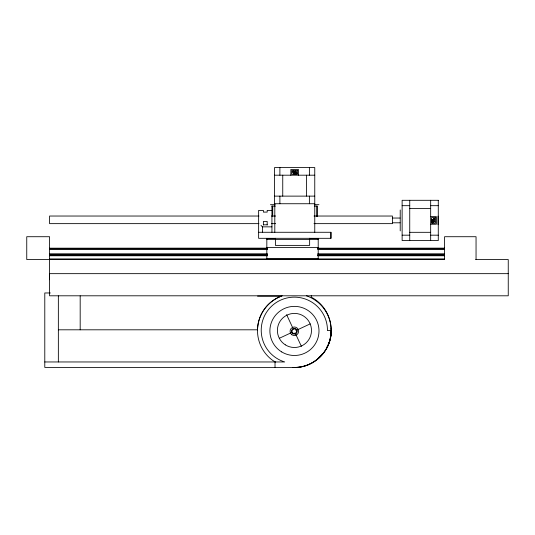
<?xml version="1.0" encoding="UTF-8"?>
<svg xmlns="http://www.w3.org/2000/svg" width="535" height="535" viewBox="0 0 535 535"><rect width="100%" height="100%" fill="white"/><g stroke="black" fill="none" stroke-linecap="round" stroke-linejoin="round"><path stroke-width="0.8" d="M49.581 279.711L49.581 236.717L26.75 236.717L26.75 259.549L444.592 259.549L444.592 236.717L476.05 236.717L476.05 259.549M317.476 216.501L317.476 206.109L314.473 206.109M271.947 210.395L267.192 210.395L267.192 212.107L263.387 212.107L263.387 210.395L258.632 210.395L258.632 238.316L330.938 238.316L330.938 232.277L258.632 232.277M264.798 308.608C260.277 314.7 257.649 322.21 257.542 329.807L58.355 329.807M264.999 308.32C269.185 302.863 274.883 298.543 281.35 296.149L257.542 296.149M279.27 338.307L292.097 332.329M295.868 330.57L310.2 323.882M50.37 292.966L44.786 292.966L44.786 367.418L294.344 367.418C314.888 368.013 332.944 348.74 331.111 328.283M306.461 295.808A36.841 36.841 0 0 1 295.888 367.411L292.799 367.411C313.015 368.769 331.707 350.86 331.185 330.597L327.447 330.597L327.4 328.189A33.117 33.117 0 0 0 297.112 297.266A33.117 33.117 0 0 0 262.096 322.705A33.117 33.117 0 0 0 282.152 361.065L284.727 361.961L44.786 361.961M274.515 175.192L314.761 175.192M274.515 196.124L314.761 196.124M314.761 203.735L274.515 203.735L274.515 167.582L314.761 167.582L314.761 232.277M270.436 204.684L275.07 204.684M314.326 204.684L318.96 204.684M402.126 205.681L409.736 205.681M430.668 205.681L438.279 205.681M271.86 206.109L275.378 206.109M409.736 208.53L430.668 208.53M258.96 216.033L49.581 216.033L49.581 223.643L258.96 223.643M271.472 216.033L275.639 216.033M314.012 216.033L392.422 216.033L392.422 223.643L314.012 223.643M430.668 216.621L436.373 216.621L436.373 224.232L430.668 224.232M392.65 218.046L400.046 218.046M392.65 222.801L400.046 222.801M271.472 223.643L275.639 223.643M263.387 224.807L267.192 224.807M260.993 225.409L262.438 226.853L271.947 226.853M409.736 232.317L430.668 232.317M402.126 235.173L409.736 235.173M430.668 235.173L438.279 235.173M275.391 238.597L266.825 238.597L266.825 259.495M309.638 238.597L318.205 238.597L318.205 259.495M266.825 239.406L318.205 239.406M266.825 247.605L318.205 247.605M49.581 248.207L267.547 248.153M317.656 248.207L444.592 248.153M49.581 248.38L267.547 248.38M317.656 248.38L444.592 248.38M49.581 248.548L267.547 248.548M317.656 248.548L444.592 248.548M49.581 248.721L267.547 248.721M317.656 248.721L444.592 248.721M49.581 249.457L267.547 249.457M317.656 249.457L444.592 249.457M49.581 253.804L267.547 253.804M317.656 253.804L444.592 253.804M49.581 254.439L267.547 254.439M317.656 254.439L444.592 254.439M49.581 255.563L267.547 255.563M317.656 255.563L444.592 255.563M49.581 255.757L267.547 255.757M317.656 255.757L444.592 255.757M266.825 258.652L318.205 258.652M49.581 258.927L267.547 258.927M317.656 258.927L444.592 258.927M266.825 259.221L318.205 259.221M49.581 259.415L267.547 259.415M317.656 259.415L444.592 259.415M475.635 259.549L508.25 259.549L508.25 295.801L49.581 295.801L49.581 273.659L508.25 273.659M294.731 367.411L295.888 367.411M292.799 367.411L294.344 367.411M282.226 295.808A36.841 36.841 0 0 0 272.689 360.403L275.344 361.961M286.62 314.674L293.3 329.012M295.059 332.783L301.392 346.359M438.038 216.14L438.038 224.707M430.668 200.304L430.668 240.543M409.736 200.304L409.736 240.543M400.22 209.961L400.22 230.893M330.938 232.27L330.938 238.316M316.666 206.109L316.666 216.501M311.25 295.641L311.25 297.159A37.009 37.009 0 0 1 329.306 341.39M309.638 238.262L309.638 245.384L275.391 245.384L275.391 238.262M309.384 167.582L309.384 175.192M309.384 196.124L309.384 203.735M306.535 175.192L306.535 196.124M298.443 175.192L298.443 169.488L290.833 169.488L290.833 175.192M282.748 175.192L282.748 196.124M279.892 167.582L279.892 175.192M279.892 196.124L279.892 203.735M275.023 361.961L275.023 367.418M274.803 203.735L274.803 232.277M272.723 206.109L272.723 216.501M271.92 206.109L271.947 232.277M267.192 225.008L267.192 221.43L263.387 221.43L263.387 225.008M262.438 226.853L262.438 232.277M80.183 295.855L80.183 329.807M58.355 295.855L58.355 361.961M329.058 342.126A37.009 37.009 0 0 1 328.222 344.293M327.915 345.008A37.009 37.009 0 0 1 326.537 347.783M322.625 353.541A37.009 37.009 0 0 1 318.867 357.454M292.939 171.708C293.528 173.527 294.357 170.424 292.939 171.708M293.902 173.139C294.484 174.952 295.313 171.855 293.902 173.139M295.146 171.722C295.728 173.534 296.557 170.438 295.146 171.722M295.862 173.293C296.443 175.112 297.273 172.009 295.862 173.293M432.14 220.025C432.721 221.838 433.551 218.741 432.14 220.025M431.986 221.978C432.568 223.797 433.397 220.701 431.986 221.978M433.571 219.062C434.152 220.881 434.982 217.778 433.571 219.062M433.557 221.269C434.139 223.082 434.968 219.985 433.557 221.269M297.493 170.438L291.789 170.438L291.789 174.243L297.493 174.243L297.493 170.438M438.279 200.304L402.126 200.304L402.126 240.543L438.279 240.543L438.279 200.304M435.423 217.571L431.618 217.571L431.618 223.276L435.423 223.276L435.423 217.571M295.962 174.035A0.716 0.716 0 0 0 297.032 173.414A0.716 0.716 0 0 0 295.962 172.798A0.716 0.716 0 0 0 295.962 174.035M295.246 172.464A0.716 0.716 0 0 0 296.316 171.842A0.716 0.716 0 0 0 295.246 171.227A0.716 0.716 0 0 0 295.246 172.464M294.003 173.875A0.716 0.716 0 0 0 295.073 173.26A0.716 0.716 0 0 0 294.003 172.644A0.716 0.716 0 0 0 294.003 173.875M293.046 172.451A0.716 0.716 0 0 0 294.116 171.829A0.716 0.716 0 0 0 293.046 171.213A0.716 0.716 0 0 0 293.046 172.451M432.086 222.72A0.716 0.716 0 0 0 433.156 222.105A0.716 0.716 0 0 0 432.086 221.483A0.716 0.716 0 0 0 432.086 222.72M433.658 222.005A0.716 0.716 0 0 0 434.728 221.39A0.716 0.716 0 0 0 433.658 220.774A0.716 0.716 0 0 0 433.658 222.005M432.24 220.761A0.716 0.716 0 0 0 433.31 220.146A0.716 0.716 0 0 0 432.24 219.531A0.716 0.716 0 0 0 432.24 220.761M433.671 219.805A0.716 0.716 0 0 0 434.741 219.183A0.716 0.716 0 0 0 433.671 218.568A0.716 0.716 0 0 0 433.671 219.805M281.724 351.936A24.556 24.556 0 0 0 318.994 331.446A24.556 24.556 0 0 0 282.614 309.411A24.556 24.556 0 0 0 281.724 351.936M285.309 344.841A17.046 17.046 0 0 0 311.477 331.158A17.046 17.046 0 0 0 286.546 315.342A17.046 17.046 0 0 0 285.309 344.841M291.903 334.783A4.28 4.28 0 0 0 298.624 331.647A4.28 4.28 0 0 0 292.545 327.393A4.28 4.28 0 0 0 291.903 334.783M292.719 333.613A2.856 2.856 0 0 0 297.199 331.519A2.856 2.856 0 0 0 293.153 328.684A2.856 2.856 0 0 0 292.719 333.613M292.993 333.218A2.381 2.381 0 0 0 296.724 331.479A2.381 2.381 0 0 0 293.354 329.119A2.381 2.381 0 0 0 292.993 333.218"/></g></svg>
